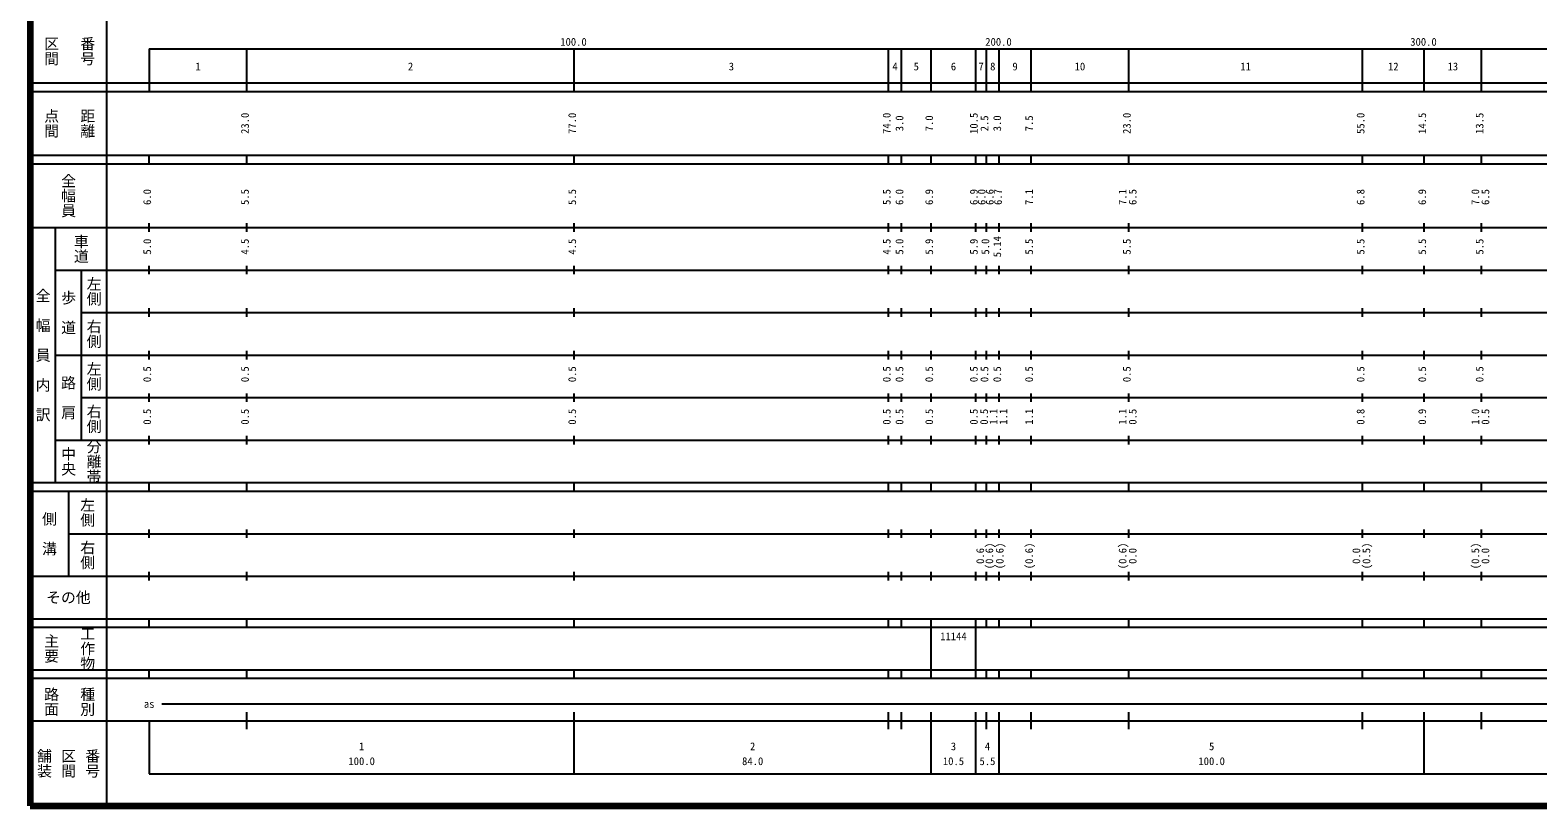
# Model space of a CAD drawing. Units: millimetres on the paper, enlarged 1000 times. Extents: x 40000 to 680000, y 20000 to 380000.
# Drawn here: x 40000 to 394750, y 20000 to 202409 of the extents above; entities that cross this region are included whole.
import ezdxf
from ezdxf.enums import TextEntityAlignment as Align

# ---------------------------------------------------------------- set-up
doc = ezdxf.new("R2010")
doc.units = ezdxf.units.MM
doc.header["$LTSCALE"] = 1000
doc.layers.add('M-TTL', color=2, linetype='Continuous', lineweight=140)
doc.layers.add('M-TTL-BAND', color=7, linetype='Continuous', lineweight=25)
doc.styles.add('@ＭＳ ゴシック', font='')
doc.styles.add('ＭＳ ゴシック', font='')
doc.styles.get('@ＭＳ ゴシック').set_extended_font_data('@MS Gothic')
doc.styles.get('ＭＳ ゴシック').set_extended_font_data('MS Gothic')

msp = doc.modelspace()

# ---------------------------------------------------------------- linework, layer by layer
at = {"layer": 'M-TTL'}
for p, q in [((40000, 380000), (40000, 20000)), ((40000, 20000), (680000, 20000))]:
    msp.add_line(p, q, dxfattribs=at)
at = {"layer": 'M-TTL-BAND'}
for p, q in [((58000, 370000), (58000, 20000)), ((68000, 198000), (579000, 198000)), ((68000, 198000), (68000, 188000)), ((91000, 188000), (91000, 198000)), ((168000, 188000), (168000, 198000)), ((242000, 188000), (242000, 198000)), ((245000, 188000), (245000, 198000)), ((252000, 188000), (252000, 198000)), ((262500, 188000), (262500, 198000)), ((265000, 188000), (265000, 198000)), ((268000, 188000), (268000, 198000)), ((275500, 188000), (275500, 198000)), ((298500, 188000), (298500, 198000)), ((353500, 188000), (353500, 198000)), ((368000, 188000), (368000, 198000)), ((381500, 188000), (381500, 198000)), ((40000, 190000), (579000, 190000)), ((40000, 188000), (579000, 188000)), ((40000, 173000), (579000, 173000)), ((40000, 171000), (579000, 171000)), ((68000, 171000), (68000, 173000)), ((91000, 171000), (91000, 173000)), ((168000, 171000), (168000, 173000)), ((242000, 171000), (242000, 173000)), ((245000, 171000), (245000, 173000)), ((252000, 171000), (252000, 173000)), ((262500, 171000), (262500, 173000)), ((265000, 171000), (265000, 173000)), ((268000, 171000), (268000, 173000)), ((275500, 171000), (275500, 173000)), ((298500, 171000), (298500, 173000)), ((353500, 171000), (353500, 173000)), ((368000, 171000), (368000, 173000)), ((381500, 171000), (381500, 173000)), ((68000, 155000), (68000, 157000)), ((91000, 155000), (91000, 157000)), ((168000, 155000), (168000, 157000)), ((242000, 155000), (242000, 157000)), ((245000, 155000), (245000, 157000)), ((252000, 155000), (252000, 157000)), ((262500, 155000), (262500, 157000)), ((265000, 155000), (265000, 157000)), ((268000, 155000), (268000, 157000)), ((275500, 155000), (275500, 157000)), ((298500, 155000), (298500, 157000)), ((353500, 155000), (353500, 157000)), ((368000, 155000), (368000, 157000)), ((381500, 155000), (381500, 157000)), ((40000, 156000), (579000, 156000)), ((46000, 96000), (46000, 156000)), ((46000, 146000), (579000, 146000)), ((52000, 146000), (52000, 106000)), ((68000, 145000), (68000, 147000)), ((91000, 145000), (91000, 147000)), ((168000, 145000), (168000, 147000)), ((242000, 145000), (242000, 147000)), ((245000, 145000), (245000, 147000)), ((252000, 145000), (252000, 147000)), ((262500, 145000), (262500, 147000)), ((265000, 145000), (265000, 147000)), ((268000, 145000), (268000, 147000)), ((275500, 145000), (275500, 147000)), ((298500, 145000), (298500, 147000)), ((353500, 145000), (353500, 147000)), ((368000, 145000), (368000, 147000)), ((381500, 145000), (381500, 147000)), ((52000, 136000), (579000, 136000)), ((68000, 135000), (68000, 137000)), ((91000, 135000), (91000, 137000)), ((168000, 135000), (168000, 137000)), ((242000, 135000), (242000, 137000)), ((245000, 135000), (245000, 137000)), ((252000, 135000), (252000, 137000)), ((262500, 135000), (262500, 137000)), ((265000, 135000), (265000, 137000)), ((268000, 135000), (268000, 137000)), ((275500, 135000), (275500, 137000)), ((298500, 135000), (298500, 137000)), ((353500, 135000), (353500, 137000)), ((368000, 135000), (368000, 137000)), ((381500, 135000), (381500, 137000)), ((46000, 126000), (579000, 126000)), ((68000, 125000), (68000, 127000)), ((91000, 125000), (91000, 127000)), ((168000, 125000), (168000, 127000)), ((242000, 125000), (242000, 127000)), ((245000, 125000), (245000, 127000)), ((252000, 125000), (252000, 127000)), ((262500, 125000), (262500, 127000)), ((265000, 125000), (265000, 127000)), ((268000, 125000), (268000, 127000)), ((275500, 125000), (275500, 127000)), ((298500, 125000), (298500, 127000)), ((353500, 125000), (353500, 127000)), ((368000, 125000), (368000, 127000)), ((381500, 125000), (381500, 127000)), ((52000, 116000), (579000, 116000)), ((68000, 115000), (68000, 117000)), ((91000, 115000), (91000, 117000)), ((168000, 115000), (168000, 117000)), ((242000, 115000), (242000, 117000)), ((245000, 115000), (245000, 117000)), ((252000, 115000), (252000, 117000)), ((262500, 115000), (262500, 117000)), ((265000, 115000), (265000, 117000)), ((268000, 115000), (268000, 117000)), ((275500, 115000), (275500, 117000)), ((298500, 115000), (298500, 117000)), ((353500, 115000), (353500, 117000)), ((368000, 115000), (368000, 117000)), ((381500, 115000), (381500, 117000)), ((68000, 105000), (68000, 107000)), ((91000, 105000), (91000, 107000)), ((168000, 105000), (168000, 107000)), ((242000, 105000), (242000, 107000)), ((245000, 105000), (245000, 107000)), ((252000, 105000), (252000, 107000)), ((262500, 105000), (262500, 107000)), ((265000, 105000), (265000, 107000)), ((268000, 105000), (268000, 107000)), ((275500, 105000), (275500, 107000)), ((298500, 105000), (298500, 107000)), ((353500, 105000), (353500, 107000)), ((368000, 105000), (368000, 107000)), ((381500, 105000), (381500, 107000)), ((46000, 106000), (579000, 106000)), ((40000, 96000), (579000, 96000)), ((68000, 94000), (68000, 96000)), ((91000, 94000), (91000, 96000)), ((168000, 94000), (168000, 96000)), ((242000, 94000), (242000, 96000)), ((245000, 94000), (245000, 96000)), ((252000, 94000), (252000, 96000)), ((262500, 94000), (262500, 96000)), ((265000, 94000), (265000, 96000)), ((268000, 94000), (268000, 96000)), ((275500, 94000), (275500, 96000)), ((298500, 94000), (298500, 96000)), ((353500, 94000), (353500, 96000)), ((368000, 94000), (368000, 96000)), ((381500, 94000), (381500, 96000)), ((40000, 94000), (579000, 94000)), ((49000, 94000), (49000, 74000)), ((49000, 84000), (579000, 84000)), ((68000, 83000), (68000, 85000)), ((91000, 83000), (91000, 85000)), ((168000, 83000), (168000, 85000)), ((242000, 83000), (242000, 85000)), ((245000, 83000), (245000, 85000)), ((252000, 83000), (252000, 85000)), ((262500, 83000), (262500, 85000)), ((265000, 83000), (265000, 85000)), ((268000, 83000), (268000, 85000)), ((275500, 83000), (275500, 85000)), ((298500, 83000), (298500, 85000)), ((353500, 83000), (353500, 85000)), ((368000, 83000), (368000, 85000)), ((381500, 83000), (381500, 85000)), ((68000, 73000), (68000, 75000)), ((91000, 73000), (91000, 75000)), ((168000, 73000), (168000, 75000)), ((242000, 73000), (242000, 75000)), ((245000, 73000), (245000, 75000)), ((252000, 73000), (252000, 75000)), ((262500, 73000), (262500, 75000)), ((265000, 73000), (265000, 75000)), ((268000, 73000), (268000, 75000)), ((275500, 73000), (275500, 75000)), ((298500, 73000), (298500, 75000)), ((353500, 73000), (353500, 75000)), ((368000, 73000), (368000, 75000)), ((381500, 73000), (381500, 75000)), ((40000, 74000), (579000, 74000)), ((40000, 64000), (579000, 64000)), ((68000, 62000), (68000, 64000)), ((91000, 62000), (91000, 64000)), ((168000, 62000), (168000, 64000)), ((242000, 62000), (242000, 64000)), ((245000, 62000), (245000, 64000)), ((252000, 62000), (252000, 64000)), ((262500, 62000), (262500, 64000)), ((265000, 62000), (265000, 64000)), ((268000, 62000), (268000, 64000)), ((275500, 62000), (275500, 64000)), ((298500, 62000), (298500, 64000)), ((353500, 62000), (353500, 64000)), ((368000, 62000), (368000, 64000)), ((381500, 62000), (381500, 64000)), ((40000, 62000), (579000, 62000)), ((252000, 52000), (252000, 62000)), ((262500, 52000), (262500, 62000)), ((40000, 52000), (579000, 52000)), ((40000, 50000), (579000, 50000)), ((68000, 50000), (68000, 52000)), ((91000, 50000), (91000, 52000)), ((168000, 50000), (168000, 52000)), ((242000, 50000), (242000, 52000)), ((245000, 50000), (245000, 52000)), ((252000, 50000), (252000, 52000)), ((262500, 50000), (262500, 52000)), ((265000, 50000), (265000, 52000)), ((268000, 50000), (268000, 52000)), ((275500, 50000), (275500, 52000)), ((298500, 50000), (298500, 52000)), ((353500, 50000), (353500, 52000)), ((368000, 50000), (368000, 52000)), ((381500, 50000), (381500, 52000)), ((71000, 44000), (565000, 44000)), ((40000, 40000), (579000, 40000)), ((68000, 40000), (68000, 27500)), ((91000, 38000), (91000, 42000)), ((168000, 27500), (168000, 42000)), ((242000, 38000), (242000, 42000)), ((245000, 38000), (245000, 42000)), ((252000, 27500), (252000, 42000)), ((262500, 27500), (262500, 42000)), ((265000, 38000), (265000, 42000)), ((268000, 27500), (268000, 42000)), ((275500, 38000), (275500, 42000)), ((298500, 38000), (298500, 42000)), ((353500, 38000), (353500, 42000)), ((368000, 27500), (368000, 42000)), ((381500, 38000), (381500, 42000)), ((68000, 27500), (579000, 27500))]:
    msp.add_line(p, q, dxfattribs=at)

# ---------------------------------------------------------------- texts
at = {"layer": 'M-TTL-BAND', "style": '@ＭＳ ゴシック'}
for s, p in [('区間', (45000, 197500)), ('番号', (53500, 197500)), ('点間', (45000, 180500)), ('距離', (53500, 180500)), ('全幅員', (49000, 163500)), ('車道', (52000, 151000)), ('左側', (55000, 141000)), ('全\u3000幅\u3000員\u3000内\u3000訳', (43000, 126000)), ('歩\u3000道', (49000, 136000)), ('右側', (55000, 131000)), ('左側', (55000, 121000)), ('路\u3000肩', (49000, 116000)), ('右側', (55000, 111000)), ('中央', (49000, 101000)), ('分離帯', (55000, 101000)), ('左側', (53500, 89000)), ('側\u3000溝', (44500, 84000)), ('右側', (53500, 79000)), ('主要', (45000, 57000)), ('工作物', (53500, 57000)), ('路面', (45000, 44500)), ('種別', (53500, 44500)), ('舗装', (43333, 30000)), ('区間', (49000, 30000)), ('番号', (54667, 30000))]:
    msp.add_text(s, height=2566, rotation=270, dxfattribs=at).set_placement(p, align=Align.MIDDLE_CENTER)
at = {"layer": 'M-TTL-BAND', "style": 'ＭＳ ゴシック'}
for s, p in [('100.0', (167844, 198195)), ('200.0', (267844, 198195)), ('300.0', (367844, 198195)), ('1', (79500, 192405)), ('2', (129500, 192405)), ('3', (205000, 192405)), ('4', (243500, 192405)), ('5', (248500, 192405)), ('6', (257250, 192405)), ('7', (263750, 192405)), ('8', (266500, 192405)), ('9', (271750, 192405)), ('10', (287000, 192405)), ('11', (326000, 192405)), ('12', (360750, 192405)), ('13', (374750, 192405)), ('as', (68000, 42500)), ('1', (118000, 32523)), ('2', (210000, 32523)), ('3', (257250, 32523)), ('4', (265250, 32523)), ('5', (318000, 32523)), ('100.0', (118000, 29033)), ('84.0', (210000, 29033)), ('10.5', (257250, 29033)), ('5.5', (265250, 29033)), ('100.0', (318000, 29033))]:
    msp.add_text(s, height=1833, dxfattribs=at).set_placement(p, align=Align.BOTTOM_CENTER)
for s, p in [('23.0', (92000, 180500)), ('77.0', (169000, 180500)), ('74.0', (243000, 180500)), ('3.0', (246000, 180500)), ('7.0', (253000, 180500)), ('10.5', (263500, 180500)), ('2.5', (266000, 180500)), ('3.0', (269000, 180500)), ('7.5', (276500, 180500)), ('23.0', (299500, 180500)), ('55.0', (354500, 180500)), ('14.5', (369000, 180500)), ('13.5', (382500, 180500)), ('6.0', (69000, 163174)), ('5.5', (92000, 163174)), ('5.5', (169000, 163174)), ('5.5', (243000, 163174)), ('6.0', (246000, 163174)), ('6.9', (253000, 163174)), ('6.9', (263500, 163174)), ('6.0', (265340, 163174)), ('6.6', (267251, 163174)), ('6.7', (269185, 163174)), ('7.1', (276500, 163174)), ('7.1', (298500, 163174)), ('6.5', (300870, 163174)), ('6.8', (354500, 163174)), ('6.9', (369000, 163174)), ('7.0', (381500, 163174)), ('6.5', (383870, 163174)), ('5.0', (69000, 151500)), ('4.5', (92000, 151500)), ('4.5', (169000, 151500)), ('4.5', (243000, 151500)), ('5.0', (246000, 151500)), ('5.9', (253000, 151500)), ('5.9', (263500, 151500)), ('5.0', (266211, 151500)), ('5.14', (269000, 151500)), ('5.5', (276500, 151500)), ('5.5', (299500, 151500)), ('5.5', (354500, 151500)), ('5.5', (369000, 151500)), ('5.5', (382500, 151500)), ('0.5', (69000, 121500)), ('0.5', (92000, 121500)), ('0.5', (169000, 121500)), ('0.5', (243000, 121500)), ('0.5', (246000, 121500)), ('0.5', (253000, 121500)), ('0.5', (263500, 121500)), ('0.5', (266000, 121500)), ('0.5', (269000, 121500)), ('0.5', (276500, 121500)), ('0.5', (299500, 121500)), ('0.5', (354500, 121500)), ('0.5', (369000, 121500)), ('0.5', (382500, 121500)), ('0.5', (69000, 111500)), ('0.5', (92000, 111500)), ('0.5', (169000, 111500)), ('0.5', (243000, 111500)), ('0.5', (246000, 111500)), ('0.5', (253000, 111500)), ('0.5', (263500, 111500)), ('0.5', (265912, 111500)), ('1.1', (268136, 111500)), ('1.1', (270463, 111500)), ('1.1', (276500, 111500)), ('1.1', (298500, 111500)), ('0.5', (300870, 111500)), ('0.8', (354500, 111500)), ('0.9', (369000, 111500)), ('1.0', (381500, 111500)), ('0.5', (383870, 111500)), ('0.6', (265000, 78764)), ('(0.6)', (267143, 78764)), ('(0.6)', (269584, 78764)), ('(0.6)', (276500, 78764)), ('(0.6)', (298500, 78764)), ('0.0', (300870, 78764)), ('0.0', (353500, 78764)), ('(0.5)', (355870, 78764)), ('(0.5)', (381500, 78764)), ('0.0', (383870, 78764))]:
    msp.add_text(s, height=1833, rotation=90, dxfattribs=at).set_placement(p, align=Align.BOTTOM_CENTER)
msp.add_text('その他', height=2566, dxfattribs=at).set_placement((49000, 69000), align=Align.MIDDLE_CENTER)
msp.add_text('11144', height=1833, dxfattribs=at).set_placement((254125, 58405), align=Align.BOTTOM_LEFT)

doc.saveas('drawing.dxf')
